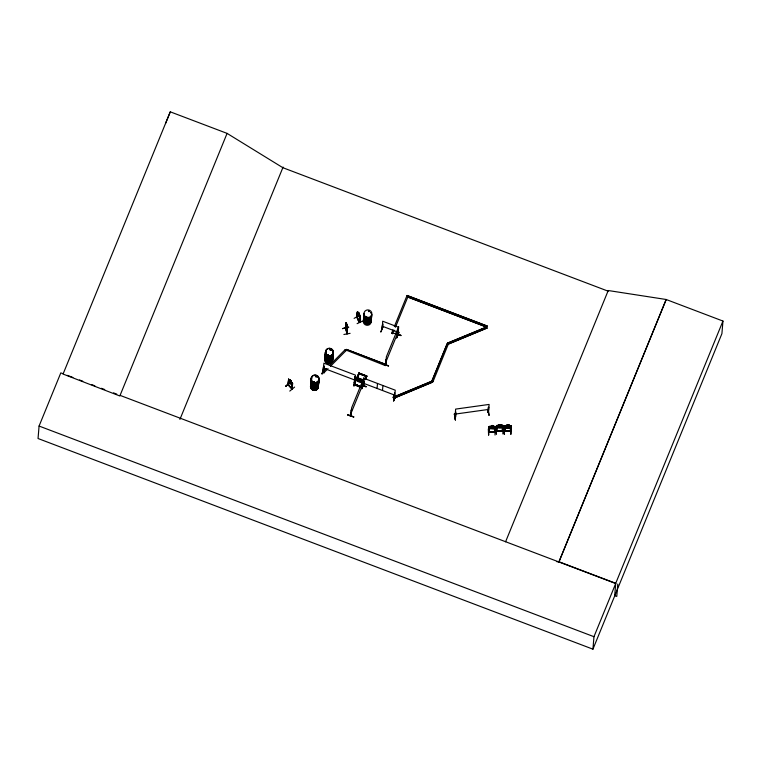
<?xml version="1.0" encoding="UTF-8"?>
<svg xmlns="http://www.w3.org/2000/svg" width="761" height="761" viewBox="0 0 761 761"><rect width="100%" height="100%" fill="white"/><g stroke="black" fill="none" stroke-linecap="round" stroke-linejoin="round"><path stroke-width="1.14" d="M63.011 373.708L60.813 372.88L39.077 426.046L38.05 438.517L592.933 649.171L721.913 333.66L722.95 321.056L666.151 299.492L558.907 561.97L556.595 561.599M666.151 299.492L608.315 290.54L608.058 291.149L282.835 167.686L227.082 133.384L170.283 111.829L165.508 123.567M290.426 382.412L285.613 386.445L290.436 382.422M287.924 384.59L292.072 389.185L292.624 383.525M288.761 380.034C288.343 377.684 289.446 386.788 287.972 384.695C287.249 382.945 289.58 378.655 288.543 379.054M288.21 384.495L288.59 379.007M288.933 379.901L288.352 385.018L292.243 388.966M291.263 382.003L289.998 380.586L289.903 381.737L291.168 383.154L291.33 381.185L290.017 379.701L289.96 380.424L289.313 379.825L289.865 382.222L291.853 383.915L291.273 381.87M290.283 380.129L291.102 381.033M289.779 391.087L294.602 387.092M292.072 383.725L291.653 388.804C293.185 390.84 292.005 381.813 292.443 384.143M291.663 388.719L292.234 383.592M289.037 379.368L292.253 382.869L292.528 385.218L288.819 381.832L288.457 380.662L288.904 381.803M322.065 373.889L324.015 368.105L322.065 373.775M323.006 372.034L323.901 372.842L323.006 372.034L326.288 368.59M324.243 366.193L323.825 371.406L323.282 370.759L323.825 371.159M348.7 327.268L342.488 328.581M343.896 334.479L350.098 333.337M345.913 323.102L345.456 328.172L347.13 333.841L345.475 327.877M345.646 328.448L346.217 322.607L345.865 328.562M347.235 328.562L346.455 323.653L346.797 324.443M345.114 349.699L345.989 350.669L346.455 349.413L385.875 364.386L385.418 365.632L345.114 349.699L329.551 365.461M347.102 326.44L347.016 327.591L346.683 324.624L347.511 328.457L347.13 333.718M347.092 325.404L347.045 333.185M347.358 328.333L346.892 333.784M345.989 350.669L330.445 366.279M346.455 349.413L385.865 364.538L386.331 359.297L385.808 364.757M354.112 318.383L358.631 315.758M347.777 415.011L353.817 416.952L347.758 415.049M360.172 317.356L360.096 316.776L360.172 317.356C361.77 332.938 352.286 305.684 359.782 322.169M357.147 316.833L357.451 311.991L357.052 317.527M357.375 317.261L357.118 316.842M357.813 311.962C361.77 314.607 361.209 330.426 357.042 316.985L357.451 311.563L358.479 313.19C358.146 310.25 360.971 317.679 358.498 312.495M357.147 317.622L357.251 312.096M357.099 323.653L362.74 321.009M351.249 415.125C352.048 399.325 350.374 421.29 351.021 414.992M359.392 314.835L359.325 313.998M359.496 314.188L359.335 316.157L358.517 313.361L360.438 316.823M355.168 383.183L354.055 386.027L354.74 383.173M354.712 377.77L354.207 383.011L354.759 383.154M363.891 383.202L362.008 387.92L354.141 384.866L355.026 377.085M354.141 384.866L355.187 382.26L354.312 384.353L362.246 387.311L354.36 384.562L355.016 376.771L362.902 379.768L362.122 387.273M359.905 316.871L359.734 321.589M360.096 316.776L359.515 321.751M323.672 371.416L323.168 371.197L323.882 363.159L355.425 375.135L354.74 384.685L355.349 377.351M353.798 416.961L347.891 414.65M356.7 380.69L356.871 379.292L360.809 380.785C362.112 385.294 350.773 376.923 360.714 382.032M360.647 382.193L360.809 380.785M361.903 385.199L361.713 387.168M362.055 383.011L362.322 379.777L362.074 383.059M361.865 388.833L364.11 383.183M363.187 382.174L362.835 386.255C364.652 385.875 362.055 385.989 363.701 386.265M363.121 386.227L363.691 378.217L395.225 390.184L394.626 398.231L394.036 398.013C393.199 396.376 395.558 392.096 394.445 393.018M363.064 386.322L363.52 381.052L364.053 381.251L363.625 386.455L362.826 386.046M363.311 385.846L363.929 377.741L351.639 407.801L351.049 415.592M366.754 376.01L358.926 373.052L366.821 376.029L365.556 379.254M363.102 385.447L366.155 386.769L362.207 385.199M380.871 331.948L383.173 326.203L380.88 331.844M377.085 388.443L377.494 383.458M382.108 328.857L382.269 329.38L382.669 321.218L398.441 327.201L397.86 335.002M382.374 328.952C380.7 331.387 384.248 315.977 382.222 329.38M382.612 363.729L388.557 365.927L382.517 363.986M382.507 390.507L382.916 385.513M385.646 364.062L385.456 364.7M388.557 365.832L384.571 364.519M391.677 333.204L392.828 333.641L391.677 333.204L393.009 329.827M394.969 333.537L401.018 335.43L395.092 333.223M396.709 337.96L399.011 332.215L396.719 337.855M397.841 334.421C396.966 337.894 399.021 321.703 397.86 335.201M398.051 334.821L398.669 326.716L386.379 356.776L385.694 364.852L385.979 364.186M432.98 381.737L431.848 381.147L393.095 397.29L431.829 381.299L432.98 381.737L448.362 344.01L487.097 328.029L448.343 344.162C445.413 342.707 449.884 345.313 447.858 342.926L486.602 326.945L487.088 328.181M432.343 382.231L393.589 398.374L432.343 382.231L431.848 381.147L447.211 343.572M396.129 395.416L393.532 400.961L396.129 395.435M394.188 397.803L394.369 394.75M395.806 395.311L393.618 400.98M407.049 295.477L487.04 326.003L407.049 295.477L394.322 326.612M408.191 296.067L395.463 327.201M432.324 382.383L431.848 381.147M454.384 413.927L455.411 420.015L454.355 414.013M455.078 416.952L455.592 417.066M455.506 417.104C456.6 415.677 455.04 410.892 455.972 412.043M455.468 416.59L454.954 417.152L455.649 409.095L489.114 404.433L488.514 412.443L487.887 412.538L488.267 407.335L488.828 407.259L487.915 412.281M488.457 412.452L487.925 412.072L487.953 412.557M488.001 409.342L489.085 415.316M488.8 432.162L489.104 426.493L495.344 426.483L494.992 432.153L488.743 431.744L489.371 432.134M488.315 428.985L488.61 435.045M489.713 426.931L489.142 426.931L489.713 426.931L489.237 432.162M493.261 425.675L493.099 427.644L491.159 427.644L491.254 425.656C493.537 424.933 492.776 426.398 494.231 426.493L494.146 427.634L491.121 428.129L490.113 427.644L490.208 426.502L491.264 426.293M494.783 426.921L495.354 427.13L494.783 426.921L494.441 432.153M494.992 428.881L495.04 435.054M495.145 428.196L495.278 426.493M496.372 427.872L496.372 434.027M498.969 425.313L496.866 425.466C494.878 427.254 497.827 432.762 496.476 430.669M502.07 431.106L502.545 425.903L503.116 425.903L502.707 431.106L496.495 431.106L502.64 430.831M497.047 430.878L497.475 425.913L496.904 425.913L497.475 425.913M499.016 424.638L498.921 426.617L500.862 426.617L501.099 424.628L499.016 424.705M499.425 424.762L500.671 424.752M502.85 433.932L503.088 427.948M504.457 430.935L505.133 431.363L505.494 426.131L504.923 426.131L505.494 426.131M510.193 431.164L510.793 430.897L504.467 431.363L504.952 425.694M504.476 434.255L504.334 428.177M505.085 431.325L505.494 426.341M506.988 425.466L507.035 424.857C509.49 424.115 508.462 425.561 510.022 425.694L509.927 426.835L506.902 427.33L505.903 426.845L505.998 425.694L506.988 425.532M507.102 424.876L506.94 426.835L508.881 426.835L509.042 424.876M507.444 424.98L508.69 424.98M510.222 431.354L510.564 426.122L511.135 426.331L510.564 426.122M504.581 431.363L510.774 431.078M504.819 427.33L505.409 428.015L510.298 428.005L511.059 425.694M510.793 431.325L511.126 425.684L505.637 425.542M511.107 428.177L510.916 434.236M592.933 649.171L593.961 636.7L615.706 583.525L120.076 395.378M614.679 596.006L615.725 583.297L722.95 321.056M617.789 584.067L616.771 596.434L614.774 595.682M292.205 388.976L288.162 384.419M350.716 415.725L350.935 415.106M313.599 382.098L314.188 381.765M314.217 381.936L313.732 381.584M314.188 381.908L313.627 382.06M316.547 376.105L315.758 376.438M328.001 355.33L328.391 354.921L327.877 354.94M329.865 349.432C330.616 347.967 329.76 350.688 330.883 349.594M328.172 358.84L327.753 359.087M330.864 349.965L330.388 348.919M369.408 311.154L368.923 311.553L368.4 310.945M369.542 311.382L369.351 311.211M362.15 387.549L354.483 384.372M362.027 387.863L363.958 382.764M366.621 376.647L358.745 373.594L366.631 376.59M366.783 376.229L358.916 373.099M454.926 416.695L455.449 416.771M322.017 373.851L324.338 368.134M324.167 366.393C322.892 365.546 322.654 372.766 323.805 370.949M354.854 382.773L354.407 382.545M354.949 383.097L353.751 385.808M351.592 410.322L351.182 410.759M363.473 381.29L363.473 380.7L363.273 381.204L364.053 381.251M366.155 386.769L362.322 384.999M386.331 359.297L385.922 359.734M397.775 335.221L397.822 334.479M394.017 398.06L394.617 397.775M398.003 329.941L398.269 330.036M170.283 111.829L63.058 374.06L119.829 395.986L227.082 133.384M179.91 419.416L283.092 167.068M355.016 376.771L354.74 377.446L362.636 380.414L362.902 379.768M356.842 378.15L358.935 373.033L356.319 379.891M356.833 378.312L358.964 373.099M356.871 379.292L360.752 380.947M354.797 384.628L354.997 384.172M356.481 380.548L359.401 373.356M351.23 412.795L363.52 382.735M361.751 387.263L363.007 384.191M365.061 379.064L366.355 375.991M365.232 379.672L366.802 376.02M392.828 333.641L394.16 330.264M385.97 361.77L398.26 331.71M431.829 381.299L447.192 343.725M487.05 325.841L486.593 327.097L447.849 343.078M505.58 541.784L608.239 290.502M558.907 561.97L666.132 299.729M394.988 333.47L400.923 335.658M359.335 385.97L354.502 383.982M362.388 386.978L361.922 386.835M328.486 355.254L328.153 354.731M313.58 381.765L314.074 381.622M315.805 376.752L316.681 376.514M495.011 431.915L488.809 431.706M495.011 431.972L488.733 432.134M496.581 430.964L502.66 430.983M502.688 431.126L503.107 425.466L502.431 425.266M323.901 372.842L328.01 368.581M327.639 359.154L328.039 358.802M494.469 428.785L495.211 428.196M502.907 427.102C501.623 428.595 497.875 428.329 496.733 427.187M502.231 427.768L502.973 427.178M510.25 427.986L510.992 427.397M290.017 379.701L291.377 381.213M288.819 381.832L292.062 385.361M289.408 382.935L285.556 386.369M292.253 382.869L292.671 383.573M368.638 311.582L369.332 311.572M366.897 316.937L366.602 316.785M330.835 349.908L330.036 349.822M323.301 370.988L323.777 371.197M354.769 383.202L354.284 382.859M394.502 398.06L393.979 398.022M357.594 314.426L357.375 313.18L360.248 318.498M488.41 412.338L487.982 412.405M489.171 426.569L489.856 426.274M501.042 425.313L502.469 425.247L496.866 425.466M505.665 425.494L504.885 425.684L504.752 427.406L505.466 427.996L510.298 428.005M368.819 310.84L369.351 311.116M346.141 322.616L347.577 328.448M347.121 325.679L346.664 323.739M348.624 327.059L342.498 328.647M346.198 325.556L346.074 324.253L347.377 330.103M494.355 431.687L495.021 431.734M510.679 431.173L504.6 431.211M499.035 425.266L497.97 425.475L497.884 426.626L498.883 427.111L501.908 426.617L502.003 425.466L500.976 425.266M487.849 412.329L488.391 412.224M455.24 414.079L488.705 409.418M504.134 434.246L504.096 428.177M488.086 409.313L489 415.335M507.102 424.942L509.042 424.942M499.016 425.475L500.957 425.475M507.035 425.694L508.976 425.694M503.116 426.112L502.545 425.903M491.254 426.493L493.195 426.493M316.186 375.972L315.568 376.115L315.777 376.8M355.026 377.123L362.835 379.92M494.707 426.331L495.344 426.55M354.636 377.97L355.168 378.169M394.103 397.879L394.645 398.013M382.26 326.203L396.976 331.796M323.473 368.153L355.016 380.12M363.282 383.202L394.816 395.178M354.493 384.01L357.461 385.114M558.926 561.732L615.725 583.297M67.406 375.373L72.885 377.456M79.477 379.958L82.768 381.204M91.548 384.543L94.84 385.789M101.422 388.291L104.714 389.537M113.494 392.876L116.785 394.122M39.077 426.046L593.961 636.7M354.873 382.726L354.293 382.831M316.357 375.81L316.757 376.4M489.038 428.139L489.675 428.728L494.517 428.804L488.962 428.205M358.536 313.161L358.031 312.476L358.383 314.997L359.829 317.033L359.449 314.807M359.763 321.627L360.01 322.274M447.858 342.926L448.362 344.01M393.104 397.128L393.589 398.374M346.322 323.092L346.635 324.433M454.403 413.917L455.411 420.015M510.774 428.082L510.821 434.246M496.391 427.872L496.457 434.036M488.629 428.89L488.695 435.064M332.804 353.285A3.957 3.786 4.7 0 1 329.266 358.564A3.957 3.786 4.7 0 1 325.499 353.38M332.823 353.056A3.957 3.786 4.7 0 1 328.771 358.307A3.957 3.786 4.7 0 1 326.012 352.286M333.004 355.387A3.957 3.786 4.7 0 1 328.657 359.687A3.957 3.786 4.7 0 1 325.404 354.531M332.985 355.311A3.938 3.757 4.7 0 1 328.666 359.592A3.938 3.757 4.7 0 1 325.432 354.464M332.976 351.81A4.014 3.834 4.7 0 1 328.866 357.137A4.014 3.834 4.7 0 1 326.069 351.03M331.682 350.25A4.014 3.834 4.7 0 0 329.741 349.508A3.957 3.786 4.7 0 1 331.663 350.136M332.918 351.905A3.957 3.786 4.7 0 1 328.866 357.166A3.957 3.786 4.7 0 1 326.108 351.144M329.732 349.641A3.957 3.786 4.7 0 1 331.644 350.374M332.938 351.677A3.957 3.786 4.7 0 1 328.885 356.928A3.957 3.786 4.7 0 1 326.127 350.907M332.49 357.204A3.957 3.786 4.7 0 1 328.942 362.483A3.957 3.786 4.7 0 1 325.175 357.299M332.966 355.52A3.938 3.757 4.7 0 1 328.647 359.791A3.938 3.757 4.7 0 1 325.413 354.664M332.89 356.785A3.957 3.786 4.7 0 1 328.543 361.085A3.957 3.786 4.7 0 1 325.289 355.929M332.509 356.976A3.957 3.786 4.7 0 1 328.961 362.255A3.957 3.786 4.7 0 1 325.194 357.071M332.909 356.548A3.957 3.786 4.7 0 1 328.562 360.857A3.957 3.786 4.7 0 1 325.308 355.691M318.469 380.12A3.948 3.776 4.7 0 1 314.417 385.361A3.948 3.776 4.7 0 1 311.668 379.359M318.498 379.882A3.957 3.786 4.7 0 1 314.436 385.142A3.957 3.786 4.7 0 1 311.677 379.121M311.563 380.452A3.967 3.786 4.7 0 0 314.322 386.483A3.967 3.786 4.7 0 0 318.393 381.223A3.948 3.776 4.7 0 1 314.331 386.436A3.948 3.776 4.7 0 1 311.572 380.433M318.64 378.636A4.014 3.834 4.7 0 1 314.531 383.963A3.957 3.786 4.7 0 1 311.772 377.97M311.734 377.865A4.014 3.834 4.7 0 0 314.531 383.963A3.957 3.786 4.7 0 0 318.583 378.74M315.406 376.343A4.014 3.834 4.7 0 1 317.347 377.075M318.602 378.512A3.948 3.776 4.7 0 1 314.55 383.753A3.948 3.776 4.7 0 1 311.801 377.751M315.415 376.257A3.948 3.776 4.7 0 1 317.318 376.98M318.431 384.99A3.948 3.776 4.7 0 1 314.093 389.29A3.948 3.776 4.7 0 1 310.849 384.143M318.364 381.404A3.948 3.776 4.7 0 1 314.312 386.645A3.948 3.776 4.7 0 1 311.563 380.633M318.555 383.611A3.957 3.786 4.7 0 1 314.207 387.92A3.957 3.786 4.7 0 1 310.954 382.754M318.459 384.762A3.957 3.786 4.7 0 1 314.112 389.061A3.957 3.786 4.7 0 1 310.859 383.905M318.564 383.382A3.948 3.776 4.7 0 1 314.226 387.682A3.948 3.776 4.7 0 1 310.983 382.536M371.596 315.901A3.957 3.786 4.7 0 1 367.249 320.2A3.957 3.786 4.7 0 1 363.986 315.044M371.206 316.11A3.957 3.786 4.7 0 1 367.154 321.361A3.938 3.757 4.7 0 1 364.405 315.473M364.395 315.339A3.957 3.786 4.7 0 0 367.154 321.361A3.938 3.757 4.7 0 0 371.178 316.234M371.701 314.521A3.957 3.786 4.7 0 1 367.354 318.83A3.957 3.786 4.7 0 1 364.1 313.665M370.883 312.723A3.957 3.786 4.7 0 1 371.416 313.57M371.615 315.672A3.957 3.786 4.7 0 1 367.268 319.972A3.957 3.786 4.7 0 1 364.005 314.816M371.72 314.293A3.957 3.786 4.7 0 1 367.373 318.593A3.957 3.786 4.7 0 1 364.119 313.437M370.902 312.495A3.957 3.786 4.7 0 1 371.435 313.342M370.978 318.869A3.957 3.786 4.7 0 1 366.926 324.129A3.957 3.786 4.7 0 1 364.167 318.108M370.883 320.029A3.957 3.786 4.7 0 1 367.858 325.27A3.957 3.786 4.7 0 1 363.33 321.085M363.568 320.124A3.957 3.786 4.7 0 1 364.072 319.259M371.149 317.394A4.014 3.834 4.7 0 1 367.04 322.721A3.957 3.786 4.7 0 1 364.281 316.728M364.243 316.614A4.014 3.834 4.7 0 0 367.04 322.721A3.957 3.786 4.7 0 0 371.092 317.499M370.997 318.64A3.957 3.786 4.7 0 1 366.945 323.901A3.957 3.786 4.7 0 1 364.186 317.879M371.111 317.261A3.957 3.786 4.7 0 1 367.059 322.521A3.957 3.786 4.7 0 1 364.3 316.5M362.578 380.376L361.989 387.91L362.578 380.405M407.753 297.009L486.593 327.097L407.753 297.009M491.654 425.78L492.909 425.78L491.654 425.78M327.068 355.054A3.957 3.786 4.7 0 0 333.347 352.467A3.957 3.786 4.7 0 0 327.82 348.548A3.957 3.786 4.7 0 0 327.068 355.054M327.068 355.149A3.938 3.757 4.7 0 0 333.308 352.571A3.938 3.757 4.7 0 0 327.82 348.681A3.938 3.757 4.7 0 0 327.068 355.149M328.333 363.615A3.957 3.786 4.7 0 0 332.395 358.355A3.957 3.786 4.7 0 1 328.333 363.615A3.957 3.786 4.7 0 1 325.575 357.594A3.957 3.786 4.7 0 0 328.333 363.615M312.733 381.889A3.967 3.786 4.7 0 0 319.021 379.301A3.967 3.786 4.7 0 0 313.484 375.373A3.967 3.786 4.7 0 0 312.733 381.889A3.967 3.786 4.7 0 0 319.011 379.339A3.967 3.786 4.7 0 0 313.475 375.42A3.967 3.786 4.7 0 0 312.723 381.936M314.512 390.479A3.967 3.786 4.7 0 0 318.06 385.19A3.967 3.786 4.7 0 1 314.521 390.431A3.967 3.786 4.7 0 1 310.735 385.285A3.967 3.786 4.7 0 0 314.521 390.431M365.565 316.719A3.957 3.786 4.7 0 0 371.844 314.122A3.957 3.786 4.7 0 0 366.317 310.203A3.957 3.786 4.7 0 0 365.565 316.719"/></g></svg>
